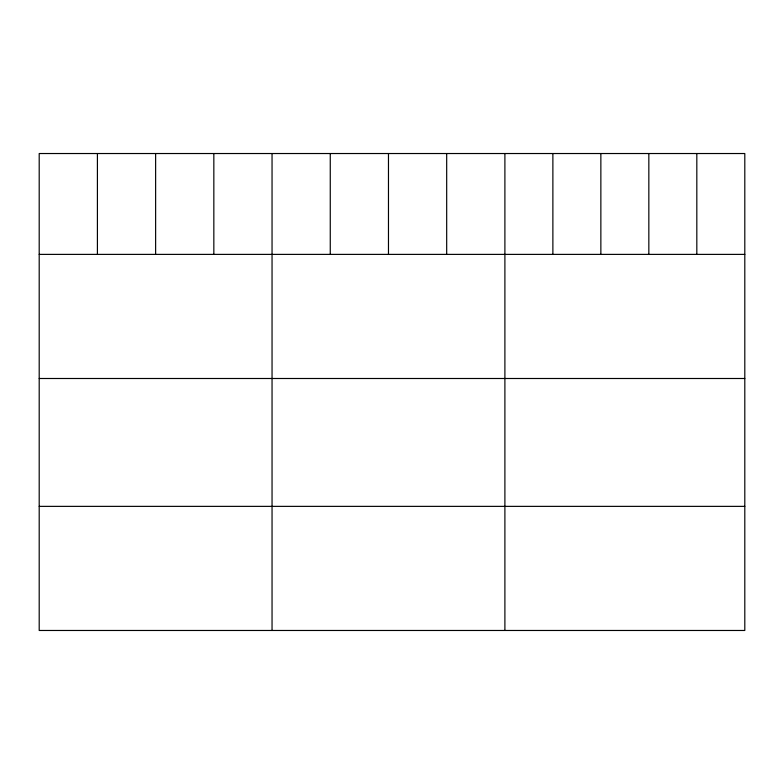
<?xml version="1.0" encoding="UTF-8"?>
<svg xmlns="http://www.w3.org/2000/svg" width="784" height="784" viewBox="0 0 784 784"><rect width="100%" height="100%" fill="white"/><g stroke="black" fill="none" stroke-linecap="round" stroke-linejoin="round"><path stroke-width="1.18" d="M744.8 254.388L744.8 630.473L39.2 630.473L39.2 153.527L744.8 153.527L744.8 254.388L39.2 254.388M39.2 378.496L744.8 378.496M39.2 506.366L744.8 506.366M696.819 153.527L696.819 254.388M648.838 153.527L648.838 254.388M600.858 153.527L600.858 254.388M552.877 153.527L552.877 254.388M504.896 153.527L504.896 630.473M446.684 153.527L446.684 254.388M388.472 153.527L388.472 254.388M330.26 153.527L330.26 254.388M272.048 153.527L272.048 630.473M213.836 153.527L213.836 254.388M155.624 153.527L155.624 254.388M97.412 153.527L97.412 254.388"/></g></svg>
